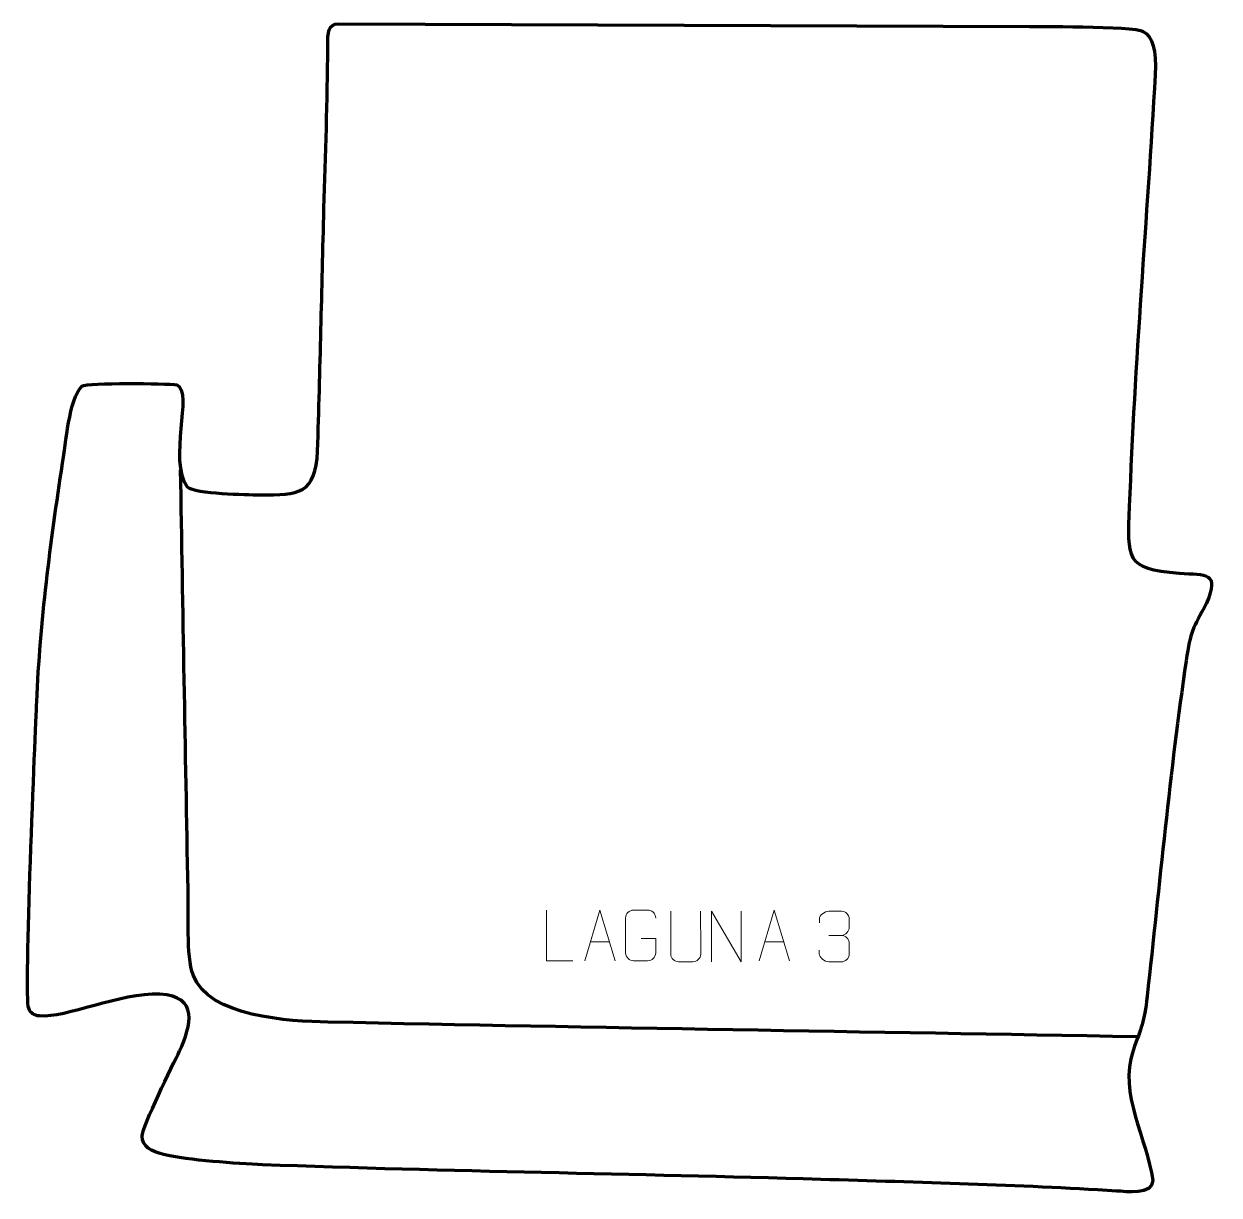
# Model space of a CAD drawing. Header units: millimetres. Extents: x -592 to -2, y 127 to 705.
import ezdxf

# ---------------------------------------------------------------- set-up
doc = ezdxf.new("R2010")
doc.units = ezdxf.units.MM
doc.header["$MEASUREMENT"] = 0
doc.layers.add('layer 2', color=7, linetype='Continuous')
doc.layers.add('layer 3', color=7, linetype='Continuous')

msp = doc.modelspace()

# ---------------------------------------------------------------- linework, layer by layer
at = {"layer": 'layer 2', "color": 142, "lineweight": 158}
msp.add_open_spline([(-42.0878, 205.2491), (-175.3173, 207.6942), (-308.6349, 209.7193), (-441.8465, 212.5551), (-441.8465, 212.5551), (-460.6442, 212.9553), (-500.6902, 214.9317), (-508.378, 235.8643), (-508.378, 235.8643), (-511.7253, 244.9785), (-510.6077, 267.0507), (-510.8188, 277.8388), (-510.8188, 277.8388), (-512.1702, 346.9303), (-513.3153, 416.0289), (-514.5091, 485.1235)], degree=3, knots=[0, 0, 0, 0, 0.2, 0.2, 0.2, 0.2, 0.4, 0.4, 0.4, 0.4, 0.6, 0.6, 0.6, 0.6, 1, 1, 1, 1], dxfattribs=at)
at = {"layer": 'layer 3', "color": 242, "lineweight": 158}
msp.add_open_spline([(-436.4659, 705.1187), (-441.7312, 705.0073), (-441.9151, 701.5353), (-441.9123, 693.4174), (-441.9123, 693.4174), (-441.9032, 667.2935), (-443.0939, 640.1843), (-443.777, 613.9719), (-443.777, 613.9719), (-444.8159, 574.1128), (-445.6204, 534.2014), (-446.8948, 494.3558), (-446.8948, 494.3558), (-447.9079, 473.3631), (-455.9595, 472.4785), (-475.3578, 472.7506), (-475.3578, 472.7506), (-482.1298, 472.9047), (-506.96, 473.1086), (-511.3217, 476.692), (-511.3217, 476.692), (-520.8883, 489.9967), (-508.2122, 523.3858), (-516.2906, 526.9795), (-516.2906, 526.9795), (-522.027, 527.8195), (-559.8896, 528.1391), (-563.3113, 526.3699), (-563.3113, 526.3699), (-569.5073, 519.6606), (-571.2317, 498.0478), (-572.7512, 488.2994), (-572.7512, 488.2994), (-578.7361, 449.271), (-583.7969, 410.0283), (-585.5171, 370.5624), (-585.5171, 370.5624), (-586.1264, 356.9995), (-591.8365, 225.0696), (-589.4832, 219.3532), (-589.4832, 219.3532), (-588.3968, 216.7142), (-586.7349, 215.8187), (-584.1557, 215.584), (-584.1557, 215.584), (-571.1268, 214.398), (-544.4904, 227.1531), (-524.7127, 226.2656), (-524.7127, 226.2656), (-505.3851, 225.3982), (-509.2685, 210.8897), (-515.011, 198.3501), (-515.011, 198.3501), (-518.3817, 191.1149), (-533.2896, 161.5681), (-533.4531, 156.1946), (-533.4531, 156.1946), (-533.6053, 151.1933), (-528.811, 148.6479), (-523.0118, 147.2526), (-523.0118, 147.2526), (-510.8825, 144.3341), (-486.5788, 142.7336), (-474.0631, 142.1787), (-474.0631, 142.1787), (-382.2128, 138.7755), (-290.4415, 137.655), (-198.6176, 134.9202), (-198.6176, 134.9202), (-149.8645, 133.4683), (-101.4163, 132.2034), (-52.7111, 129.2081), (-52.7111, 129.2081), (-47.8942, 128.9119), (-34.8644, 127.1942), (-34.7522, 134.4056), (-34.7522, 134.4056), (-37.6836, 155.52), (-51.7912, 177.0374), (-44.4462, 198.5434), (-44.4462, 198.5434), (-40.3996, 210.3915), (-39.0377, 212.0549), (-37.5363, 225.3105), (-37.5363, 225.3105), (-31.4179, 280.3337), (-26.3149, 336.1094), (-18.3243, 390.8489), (-18.3243, 390.8489), (-15.9498, 405.9522), (-15.1489, 406.3457), (-8.1822, 419.3152), (-8.1822, 419.3152), (-2.0299, 434.9347), (-7.959, 433.0626), (-21.8056, 434.1058), (-21.8056, 434.1058), (-48.806, 436.1845), (-47.2428, 441.3798), (-46.3463, 466.9273), (-46.3463, 466.9273), (-43.7992, 537.3165), (-37.5201, 609.367), (-33.6139, 680.0704), (-33.6139, 680.0704), (-32.9252, 692.5361), (-34.8179, 698.6206), (-39.4282, 701.4409), (-39.4282, 701.4409), (-44.0385, 704.2612), (-95.6626, 703.7812), (-95.6626, 703.7812), (-95.6626, 703.7812), (-95.6626, 703.7812), (-436.4659, 705.1187), (-436.4659, 705.1187)], degree=3, knots=[0, 0, 0, 0, 0.03333333, 0.03333333, 0.03333333, 0.03333333, 0.06666667, 0.06666667, 0.06666667, 0.06666667, 0.1, 0.1, 0.1, 0.1, 0.13333333, 0.13333333, 0.13333333, 0.13333333, 0.16666667, 0.16666667, 0.16666667, 0.16666667, 0.2, 0.2, 0.2, 0.2, 0.23333333, 0.23333333, 0.23333333, 0.23333333, 0.26666667, 0.26666667, 0.26666667, 0.26666667, 0.3, 0.3, 0.3, 0.3, 0.33333333, 0.33333333, 0.33333333, 0.33333333, 0.36666667, 0.36666667, 0.36666667, 0.36666667, 0.4, 0.4, 0.4, 0.4, 0.43333333, 0.43333333, 0.43333333, 0.43333333, 0.46666667, 0.46666667, 0.46666667, 0.46666667, 0.5, 0.5, 0.5, 0.5, 0.53333333, 0.53333333, 0.53333333, 0.53333333, 0.56666667, 0.56666667, 0.56666667, 0.56666667, 0.6, 0.6, 0.6, 0.6, 0.63333333, 0.63333333, 0.63333333, 0.63333333, 0.66666667, 0.66666667, 0.66666667, 0.66666667, 0.7, 0.7, 0.7, 0.7, 0.73333333, 0.73333333, 0.73333333, 0.73333333, 0.76666667, 0.76666667, 0.76666667, 0.76666667, 0.8, 0.8, 0.8, 0.8, 0.83333333, 0.83333333, 0.83333333, 0.83333333, 0.86666667, 0.86666667, 0.86666667, 0.86666667, 0.9, 0.9, 0.9, 0.9, 0.93333333, 0.93333333, 0.93333333, 0.93333333, 1, 1, 1, 1], dxfattribs=at)
at = {"layer": 'layer 3', "color": 250, "lineweight": 9}
for points, knots in [([(-321.0082, 242.8585), (-321.0082, 242.8585), (-333.9573, 242.8585), (-333.9573, 242.8585), (-333.9573, 242.8585), (-333.9573, 242.8585), (-333.9573, 267.8121), (-333.9573, 267.8121)], [0, 0, 0, 0, 0.33333333, 0.33333333, 0.33333333, 0.33333333, 1, 1, 1, 1]), ([(-314.9532, 242.8586), (-314.9532, 242.8586), (-307.5822, 267.8121), (-307.5822, 267.8121), (-307.5822, 267.8121), (-307.5822, 267.8121), (-300.0123, 242.8586), (-300.0123, 242.8586)], [0, 0, 0, 0, 0.33333333, 0.33333333, 0.33333333, 0.33333333, 1, 1, 1, 1]), ([(-287.2278, 253.8443), (-287.2278, 253.8443), (-280.0597, 253.8443), (-280.0597, 253.8443), (-280.0597, 253.8443), (-280.0597, 253.8443), (-280.0597, 246.6762), (-280.0597, 246.6762), (-280.0597, 246.6762), (-280.1994, 244.3528), (-281.8766, 242.8732), (-284.0244, 242.8624), (-284.0244, 242.8624), (-286.3562, 242.8628), (-288.6882, 242.8628), (-291.0197, 242.8624), (-291.0197, 242.8624), (-292.9446, 242.757), (-294.9168, 244.6415), (-294.9056, 246.6588), (-294.9056, 246.6588), (-294.9052, 252.4289), (-294.9052, 258.1986), (-294.9056, 263.9679), (-294.9056, 263.9679), (-294.9014, 266.106), (-293.1546, 267.8252), (-291.0023, 267.8118), (-291.0023, 267.8118), (-288.6766, 267.8118), (-286.3505, 267.8118), (-284.0244, 267.8118), (-284.0244, 267.8118), (-282.0777, 267.8472), (-280.0863, 266.3557), (-280.0597, 263.918)], [0, 0, 0, 0, 0.1, 0.1, 0.1, 0.1, 0.2, 0.2, 0.2, 0.2, 0.3, 0.3, 0.3, 0.3, 0.4, 0.4, 0.4, 0.4, 0.5, 0.5, 0.5, 0.5, 0.6, 0.6, 0.6, 0.6, 0.7, 0.7, 0.7, 0.7, 0.8, 0.8, 0.8, 0.8, 1, 1, 1, 1]), ([(-257.9006, 267.3253), (-257.901, 261.7858), (-257.8052, 251.584), (-257.8048, 246.0436), (-257.8048, 246.0436), (-257.9446, 243.8041), (-259.6218, 242.3779), (-261.7695, 242.3674), (-261.7695, 242.3674), (-264.1014, 242.3678), (-266.4333, 242.3678), (-268.7648, 242.3674), (-268.7648, 242.3674), (-270.6898, 242.2659), (-272.6619, 244.0824), (-272.6507, 246.0269), (-272.6507, 246.0269), (-272.6504, 251.5888), (-272.555, 261.7642), (-272.5554, 267.3253)], [0, 0, 0, 0, 0.16666667, 0.16666667, 0.16666667, 0.16666667, 0.33333333, 0.33333333, 0.33333333, 0.33333333, 0.5, 0.5, 0.5, 0.5, 0.66666667, 0.66666667, 0.66666667, 0.66666667, 1, 1, 1, 1]), ([(-252.5552, 242.3676), (-252.5552, 242.3676), (-252.5552, 267.3211), (-252.5552, 267.3211), (-252.5552, 267.3211), (-252.5552, 267.3211), (-237.9004, 242.3676), (-237.9004, 242.3676), (-237.9004, 242.3676), (-237.9004, 242.3676), (-237.9004, 267.3211), (-237.9004, 267.3211)], [0, 0, 0, 0, 0.25, 0.25, 0.25, 0.25, 0.5, 0.5, 0.5, 0.5, 1, 1, 1, 1]), ([(-228.9532, 242.8586), (-228.9532, 242.8586), (-221.5822, 267.8121), (-221.5822, 267.8121), (-221.5822, 267.8121), (-221.5822, 267.8121), (-214.0123, 242.8586), (-214.0123, 242.8586)], [0, 0, 0, 0, 0.33333333, 0.33333333, 0.33333333, 0.33333333, 1, 1, 1, 1]), ([(-199.2906, 261.5805), (-199.2906, 261.5805), (-199.2906, 263.4377), (-199.2906, 263.4377), (-199.2906, 263.4377), (-199.3049, 265.1796), (-196.6404, 267.2977), (-194.5813, 267.275), (-194.5813, 267.275), (-192.5172, 267.275), (-190.4532, 267.275), (-188.3895, 267.275), (-188.3895, 267.275), (-186.195, 267.2838), (-184.5967, 265.437), (-184.5523, 263.5249), (-184.5523, 263.5249), (-184.5527, 262.0898), (-184.5527, 260.6547), (-184.5523, 259.2192), (-184.5523, 259.2192), (-184.6009, 257.5657), (-186.2035, 255.3357), (-188.4018, 255.3457), (-188.4018, 255.3457), (-186.1981, 255.3345), (-184.5901, 253.5313), (-184.5361, 251.4718), (-184.5361, 251.4718), (-184.5365, 249.6871), (-184.5365, 247.9024), (-184.5361, 246.1173), (-184.5361, 246.1173), (-184.526, 244.0559), (-186.5809, 242.2928), (-188.4018, 242.3009), (-188.4018, 242.3009), (-190.4671, 242.3013), (-192.5323, 242.3013), (-194.5979, 242.3009), (-194.5979, 242.3009), (-196.7665, 242.3124), (-199.2975, 244.7126), (-199.3161, 246.1744), (-199.3161, 246.1744), (-199.3161, 246.1744), (-199.3161, 248.083), (-199.3161, 248.083)], [0, 0, 0, 0, 0.07692308, 0.07692308, 0.07692308, 0.07692308, 0.15384615, 0.15384615, 0.15384615, 0.15384615, 0.23076923, 0.23076923, 0.23076923, 0.23076923, 0.30769231, 0.30769231, 0.30769231, 0.30769231, 0.38461538, 0.38461538, 0.38461538, 0.38461538, 0.46153846, 0.46153846, 0.46153846, 0.46153846, 0.53846154, 0.53846154, 0.53846154, 0.53846154, 0.61538462, 0.61538462, 0.61538462, 0.61538462, 0.69230769, 0.69230769, 0.69230769, 0.69230769, 0.76923077, 0.76923077, 0.76923077, 0.76923077, 0.84615385, 0.84615385, 0.84615385, 0.84615385, 1, 1, 1, 1])]:
    msp.add_open_spline(points, degree=3, knots=knots, dxfattribs=at)
for points in [[(-194.5809, 255.3353), (-194.5809, 255.3353), (-188.3845, 255.3353), (-188.3845, 255.3353)], [(-312.2306, 252.108), (-312.2306, 252.108), (-302.7349, 252.108), (-302.7349, 252.108)], [(-226.2306, 252.108), (-226.2306, 252.108), (-216.7349, 252.108), (-216.7349, 252.108)]]:
    msp.add_open_spline(points, degree=3, dxfattribs=at)

doc.saveas('drawing.dxf')
